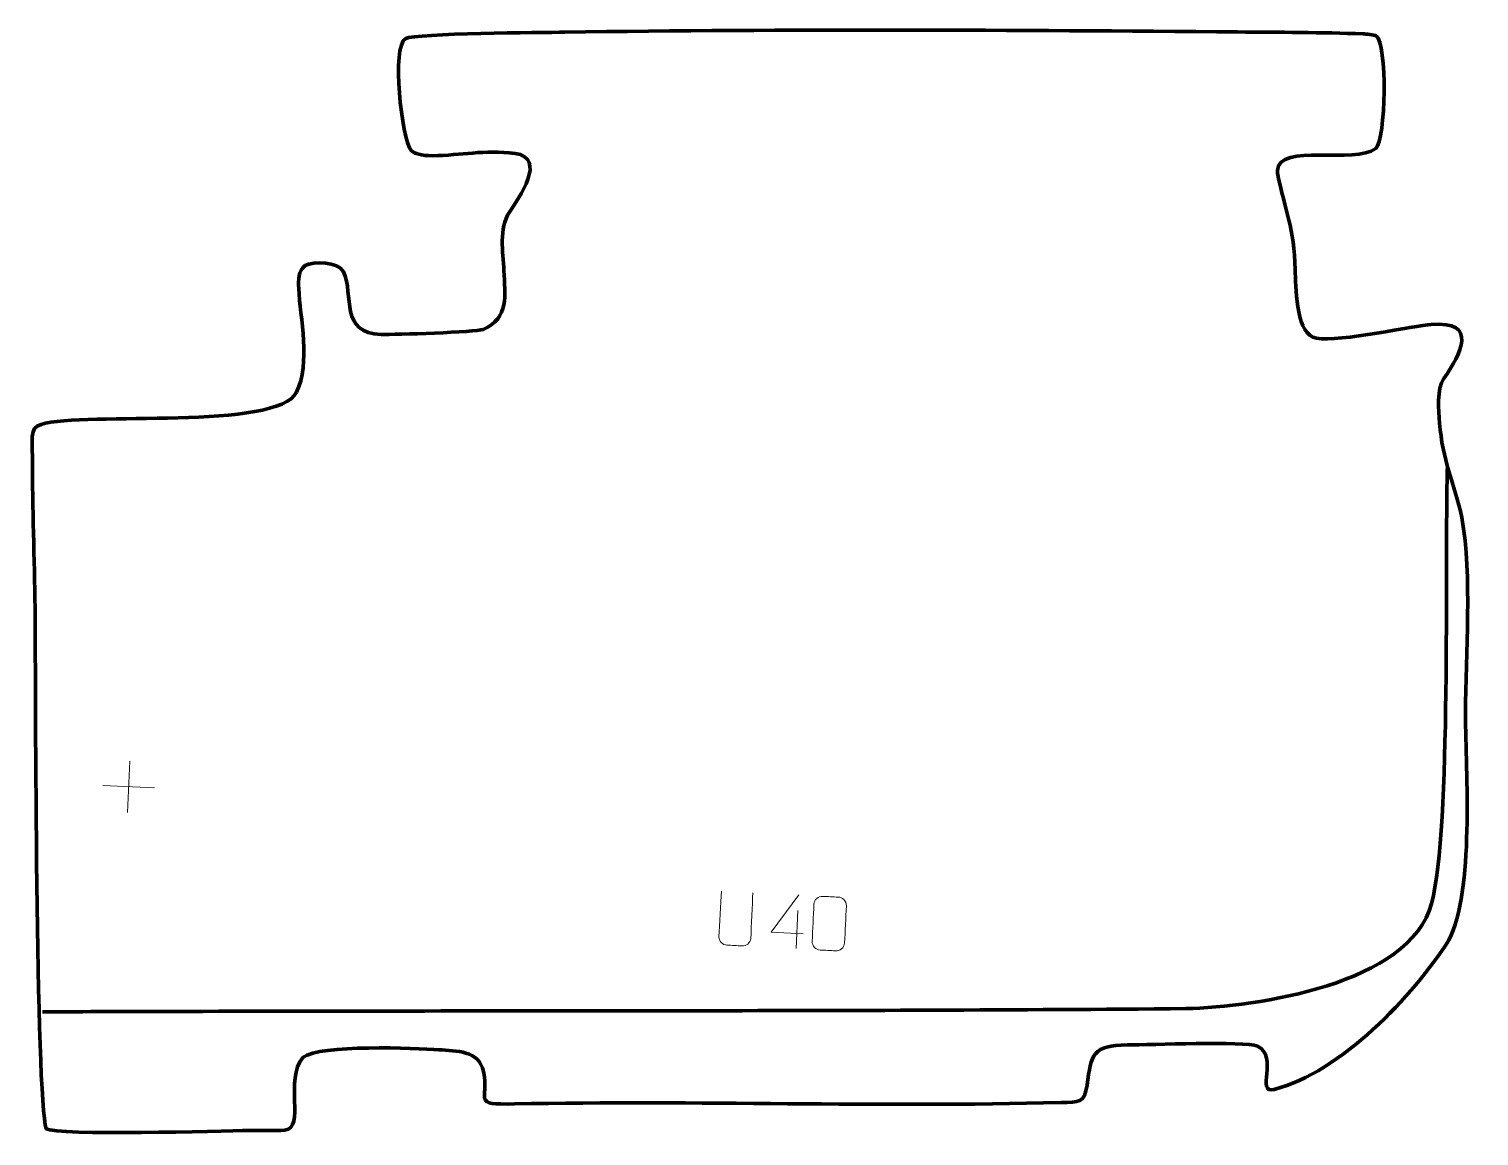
# Model space of a CAD drawing. Header units: millimetres. Extents: x -336 to 339, y -257 to 259.
import ezdxf

# ---------------------------------------------------------------- set-up
doc = ezdxf.new("R2010")
doc.units = ezdxf.units.MM
doc.header["$MEASUREMENT"] = 0
for name, color, linetype in [('layer 1', 7, 'Continuous'), ('layer 2', 7, 'Continuous'), ('layer 3', 7, 'Continuous')]:
    doc.layers.add(name, color=color, linetype=linetype)

msp = doc.modelspace()

# ---------------------------------------------------------------- linework, layer by layer
at = {"layer": 'layer 1', "color": 250, "lineweight": 9}
for points in [[(-289.4051, -82.0671), (-289.4051, -82.0671), (-290.5748, -106.0164), (-290.5748, -106.0164)], [(-301.9646, -93.457), (-301.9646, -93.457), (-278.0152, -94.6266), (-278.0152, -94.6266)], [(21.5416, -151.6464), (21.5416, -151.6464), (20.6799, -169.2901), (20.6799, -169.2901)]]:
    msp.add_open_spline(points, degree=3, dxfattribs=at)
for points, knots in [([(0.5451, -143.3776), (0.2745, -148.9106), (-0.1275, -159.1049), (-0.3974, -164.6387), (-0.3974, -164.6387), (-0.6462, -166.8688), (-2.391, -168.2115), (-4.5367, -168.1171), (-4.5367, -168.1171), (-6.8657, -168.003), (-9.1948, -167.8892), (-11.5236, -167.7759), (-11.5236, -167.7759), (-13.4513, -167.7834), (-15.3324, -165.8729), (-15.2264, -163.9312), (-15.2264, -163.9312), (-14.9547, -158.376), (-14.3631, -148.2173), (-14.0922, -142.6628)], [0, 0, 0, 0, 0.16666667, 0.16666667, 0.16666667, 0.16666667, 0.33333333, 0.33333333, 0.33333333, 0.33333333, 0.5, 0.5, 0.5, 0.5, 0.66666667, 0.66666667, 0.66666667, 0.66666667, 1, 1, 1, 1]), ([(23.9572, -162.5383), (23.9572, -162.5383), (9.1531, -161.8153), (9.1531, -161.8153), (9.1531, -161.8153), (9.1531, -161.8153), (21.8981, -144.3457), (21.8981, -144.3457)], [0, 0, 0, 0, 0.33333333, 0.33333333, 0.33333333, 0.33333333, 1, 1, 1, 1]), ([(33.152, -145.0838), (35.5153, -145.1993), (37.879, -145.3147), (40.2427, -145.4301), (40.2427, -145.4301), (42.2225, -145.4912), (44.1733, -147.0825), (44.0812, -149.523), (44.0812, -149.523), (43.8, -155.2736), (43.5191, -161.0245), (43.2386, -166.7759), (43.2386, -166.7759), (42.9831, -169.0938), (41.2064, -170.4911), (39.0234, -170.3953), (39.0234, -170.3953), (36.6539, -170.2792), (34.2843, -170.1635), (31.9151, -170.0482), (31.9151, -170.0482), (29.9538, -170.0581), (28.0418, -168.0745), (28.1518, -166.0565), (28.1518, -166.0565), (28.4342, -160.2828), (28.7161, -154.5094), (28.9977, -148.7364), (28.9977, -148.7364), (29.1065, -146.5972), (30.9654, -144.9635), (33.152, -145.0838)], [0, 0, 0, 0, 0.11111111, 0.11111111, 0.11111111, 0.11111111, 0.22222222, 0.22222222, 0.22222222, 0.22222222, 0.33333333, 0.33333333, 0.33333333, 0.33333333, 0.44444444, 0.44444444, 0.44444444, 0.44444444, 0.55555556, 0.55555556, 0.55555556, 0.55555556, 0.66666667, 0.66666667, 0.66666667, 0.66666667, 0.77777778, 0.77777778, 0.77777778, 0.77777778, 1, 1, 1, 1])]:
    msp.add_open_spline(points, degree=3, knots=knots, dxfattribs=at)
at = {"layer": 'layer 2', "color": 142, "lineweight": 158}
msp.add_open_spline([(-330.0983, -198.8011), (-310.1039, -198.7451), (-290.1095, -198.689), (-270.115, -198.633), (-270.115, -198.633), (-112.7595, -198.1964), (44.7847, -198.68), (202.1132, -197.3468), (202.1132, -197.3468), (234.9177, -196.4939), (306.5276, -186.1305), (316.4989, -148.3568), (316.4989, -148.3568), (325.6825, -113.5671), (322.6308, 11.1484), (323.8217, 53.3741), (323.8217, 53.3741), (323.8217, 53.3741), (323.8639, 54.8738), (323.8639, 54.8738)], degree=3, knots=[0, 0, 0, 0, 0.16666667, 0.16666667, 0.16666667, 0.16666667, 0.33333333, 0.33333333, 0.33333333, 0.33333333, 0.5, 0.5, 0.5, 0.5, 0.66666667, 0.66666667, 0.66666667, 0.66666667, 1, 1, 1, 1], dxfattribs=at)
at = {"layer": 'layer 3', "color": 242, "lineweight": 158}
msp.add_open_spline([(-211.8292, 89.6512), (-205.2341, 102.8994), (-210.2073, 124.3914), (-210.8394, 137.9348), (-210.8394, 137.9348), (-211.0174, 141.7482), (-211.1988, 146.1126), (-207.9105, 148.5442), (-207.9105, 148.5442), (-203.8807, 150.4592), (-192.6198, 150.6235), (-189.9711, 145.6864), (-189.9711, 145.6864), (-185.0802, 134.7359), (-191.9351, 116.966), (-172.4048, 116.4701), (-172.4048, 116.4701), (-166.0343, 116.4016), (-128.461, 117.4855), (-124.961, 118.8398), (-124.961, 118.8398), (-112.6909, 124.3172), (-114.9055, 134.631), (-115.2932, 146.1931), (-115.2932, 146.1931), (-115.7541, 154.9736), (-117.7974, 165.6722), (-112.7321, 173.4333), (-112.7321, 173.4333), (-108.3205, 180.193), (-95.0909, 198.4721), (-110.1373, 200.7978), (-110.1373, 200.7978), (-125.1137, 202.4796), (-134.5971, 199.9069), (-148.6274, 199.6709), (-148.6274, 199.6709), (-153.8536, 199.7429), (-156.7963, 200.5451), (-158.5322, 202.1609), (-158.5322, 202.1609), (-162.9505, 207.6323), (-167.8239, 250.6507), (-161.0387, 254.2228), (-161.0387, 254.2228), (-156.3591, 256.6864), (-97.3192, 257.0476), (-87.0381, 257.1808), (-87.0381, 257.1808), (17.095, 258.6747), (122.0635, 258.2519), (226.2232, 257.2919), (226.2232, 257.2919), (245.5314, 257.114), (265.3587, 257.128), (284.638, 256.4048), (284.638, 256.4048), (285.8485, 256.3578), (289.6363, 256.0586), (290.6724, 255.5153), (290.6724, 255.5153), (295.9994, 252.1812), (295.2705, 206.993), (290.4903, 203.1111), (290.4903, 203.1111), (280.8946, 195.3189), (245.4721, 205.8996), (244.7101, 192.8432), (244.7101, 192.8432), (244.7101, 192.8432), (244.7373, 191.6166), (244.7373, 191.6166), (244.7373, 191.6166), (248.398, 173.4818), (252.6191, 166.4883), (253.0265, 146.545), (253.0265, 146.545), (253.179, 139.0774), (253.2889, 118.8307), (261.1474, 115.2628), (261.1474, 115.2628), (268.7491, 111.8115), (304.0255, 119.8945), (314.6857, 120.9231), (314.6857, 120.9231), (314.6857, 120.9231), (316.2622, 121.0753), (316.2622, 121.0753), (316.2622, 121.0753), (338.5725, 123.0706), (330.0987, 107.4562), (322.2504, 96.0152), (322.2504, 96.0152), (318.8057, 90.9935), (319.7485, 81.2096), (320.2157, 75.1906), (320.2157, 75.1906), (321.5212, 58.3678), (326.8879, 47.1579), (330.5983, 31.2989), (330.5983, 31.2989), (335.5068, 3.5529), (332.2568, -31.5723), (332.2885, -60.3532), (332.2885, -60.3532), (332.4465, -87.3063), (336.4336, -142.5357), (324.5513, -165.4416), (324.5513, -165.4416), (307.97, -191.543), (274.0277, -227.1492), (243.2666, -234.9147), (243.2666, -234.9147), (234.4022, -237.1524), (245.4307, -219.833), (235.5154, -214.807), (235.5154, -214.807), (229.1195, -212.3083), (185.9661, -214.2195), (174.8259, -214.2281), (174.8259, -214.2281), (158.7353, -214.447), (158.0415, -218.389), (156.1386, -232.8878), (156.1386, -232.8878), (154.9003, -241.3541), (152.6198, -240.8049), (143.8405, -241.0496), (143.8405, -241.0496), (59.0306, -243.3369), (-25.6816, -239.9735), (-110.409, -241.6933), (-110.409, -241.6933), (-130.7063, -242.1053), (-121.9646, -240.2373), (-124.8464, -226.5773), (-124.8464, -226.5773), (-126.9525, -216.594), (-137.5401, -217.086), (-145.6613, -216.4856), (-145.6613, -216.4856), (-156.4259, -215.6895), (-201.1431, -213.9647), (-208.797, -219.9776), (-208.797, -219.9776), (-217.7757, -230.4387), (-207.5284, -252.9777), (-217.3338, -253.8723), (-217.3338, -253.8723), (-221.6207, -254.2634), (-229.401, -253.9728), (-234.0449, -254.0411), (-234.0449, -254.0411), (-246.3766, -254.2723), (-323.6445, -256.6211), (-328.3439, -253.2473), (-328.3439, -253.2473), (-333.3418, -238.6318), (-333.3687, -44.1017), (-333.5363, -15.353), (-333.5363, -15.353), (-333.6937, 7.8726), (-334.7369, 31.3078), (-334.7712, 54.4247), (-334.7712, 54.4247), (-334.7915, 68.1621), (-336.3967, 72.9479), (-330.7923, 74.616), (-330.7923, 74.616), (-310.2303, 80.7363), (-220.7941, 71.6417), (-211.8292, 89.6512)], degree=3, knots=[0, 0, 0, 0, 0.02272727, 0.02272727, 0.02272727, 0.02272727, 0.04545455, 0.04545455, 0.04545455, 0.04545455, 0.06818182, 0.06818182, 0.06818182, 0.06818182, 0.09090909, 0.09090909, 0.09090909, 0.09090909, 0.11363636, 0.11363636, 0.11363636, 0.11363636, 0.13636364, 0.13636364, 0.13636364, 0.13636364, 0.15909091, 0.15909091, 0.15909091, 0.15909091, 0.18181818, 0.18181818, 0.18181818, 0.18181818, 0.20454545, 0.20454545, 0.20454545, 0.20454545, 0.22727273, 0.22727273, 0.22727273, 0.22727273, 0.25, 0.25, 0.25, 0.25, 0.27272727, 0.27272727, 0.27272727, 0.27272727, 0.29545455, 0.29545455, 0.29545455, 0.29545455, 0.31818182, 0.31818182, 0.31818182, 0.31818182, 0.34090909, 0.34090909, 0.34090909, 0.34090909, 0.36363636, 0.36363636, 0.36363636, 0.36363636, 0.38636364, 0.38636364, 0.38636364, 0.38636364, 0.40909091, 0.40909091, 0.40909091, 0.40909091, 0.43181818, 0.43181818, 0.43181818, 0.43181818, 0.45454545, 0.45454545, 0.45454545, 0.45454545, 0.47727273, 0.47727273, 0.47727273, 0.47727273, 0.5, 0.5, 0.5, 0.5, 0.52272727, 0.52272727, 0.52272727, 0.52272727, 0.54545455, 0.54545455, 0.54545455, 0.54545455, 0.56818182, 0.56818182, 0.56818182, 0.56818182, 0.59090909, 0.59090909, 0.59090909, 0.59090909, 0.61363636, 0.61363636, 0.61363636, 0.61363636, 0.63636364, 0.63636364, 0.63636364, 0.63636364, 0.65909091, 0.65909091, 0.65909091, 0.65909091, 0.68181818, 0.68181818, 0.68181818, 0.68181818, 0.70454545, 0.70454545, 0.70454545, 0.70454545, 0.72727273, 0.72727273, 0.72727273, 0.72727273, 0.75, 0.75, 0.75, 0.75, 0.77272727, 0.77272727, 0.77272727, 0.77272727, 0.79545455, 0.79545455, 0.79545455, 0.79545455, 0.81818182, 0.81818182, 0.81818182, 0.81818182, 0.84090909, 0.84090909, 0.84090909, 0.84090909, 0.86363636, 0.86363636, 0.86363636, 0.86363636, 0.88636364, 0.88636364, 0.88636364, 0.88636364, 0.90909091, 0.90909091, 0.90909091, 0.90909091, 0.93181818, 0.93181818, 0.93181818, 0.93181818, 0.95454545, 0.95454545, 0.95454545, 0.95454545, 1, 1, 1, 1], dxfattribs=at)

doc.saveas('drawing.dxf')
